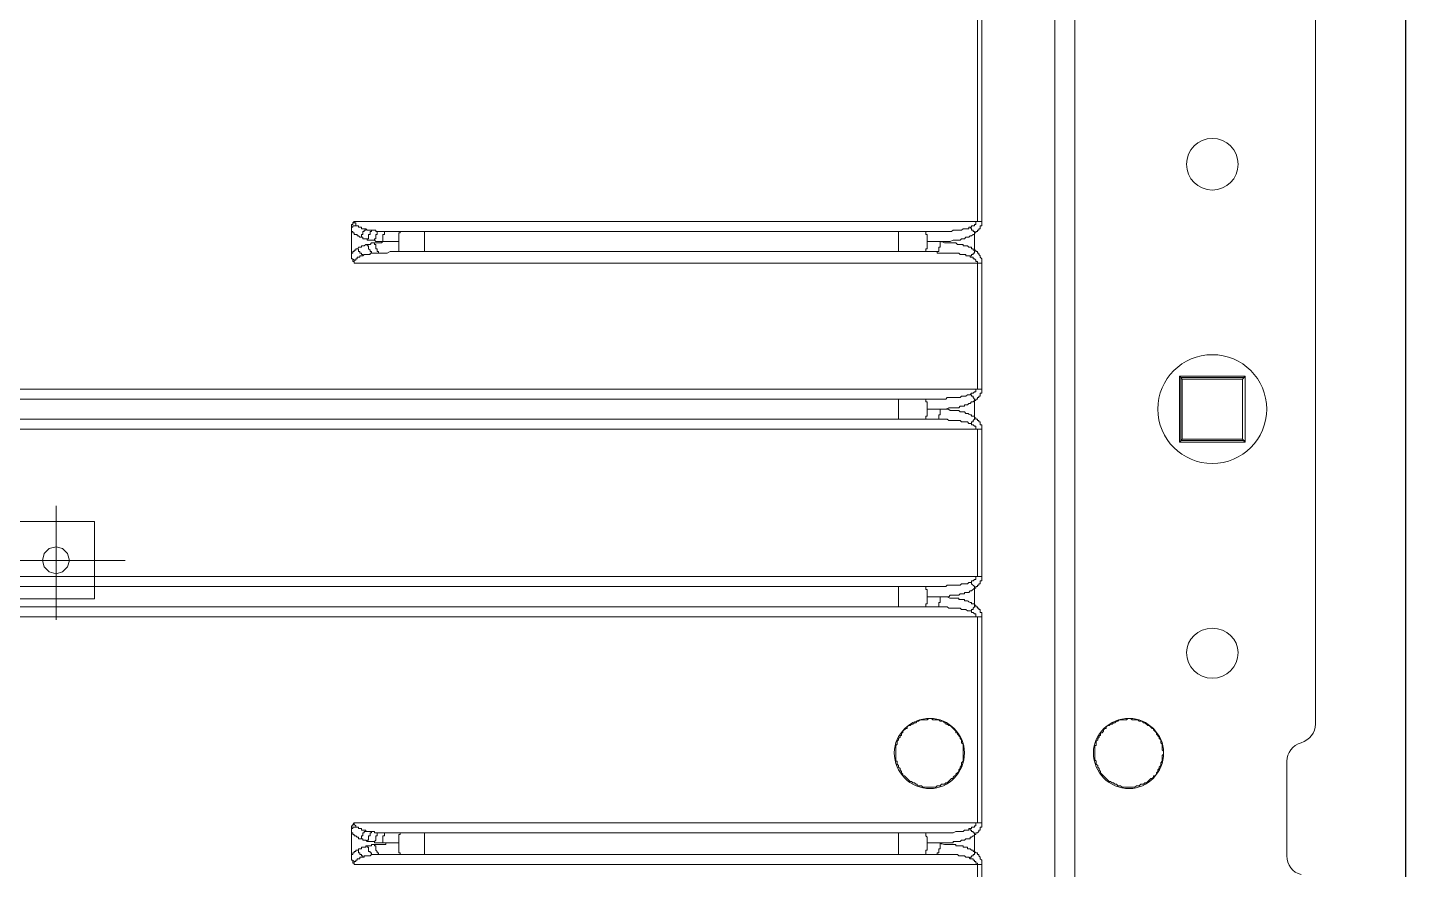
# Model space of a CAD drawing. Header units: millimetres. Extents: x 25083 to 52777, y 24772 to 45779.
# Drawn here: x 49610.7 to 49967.9, y 36338.2 to 36556.5 of the extents above; entities that cross this region are included whole.
import ezdxf

# ---------------------------------------------------------------- set-up
doc = ezdxf.new("R2010")
doc.units = ezdxf.units.MM
doc.layers.add('小车', color=7, linetype='Continuous')

# ---------------------------------------------------------------- blocks, each defined once
blk = doc.blocks.new('zw$D2F4')
at = {"color": 7, "lineweight": 5}
for points in [[(1054.66, 755.34), (1054.66, 495.39)], [(992.27, 309.71), (992.27, 685.53)], [(967.02, 681.07), (967.02, 625.74)], [(968.13, 625.74), (968.13, 681.07)], [(987.07, 681.44), (987.07, 309.71)], [(805.11, 625.37), (805.11, 625), (804.73, 625), (804.73, 624.25)], [(968.13, 625.74), (805.48, 625.74)], [(805.48, 625.74), (805.48, 625.37)], [(805.48, 625.37), (805.85, 625.37), (805.85, 625)], [(965.16, 624.25), (965.53, 624.25), (965.53, 624.63), (966.28, 624.63), (966.28, 625), (966.65, 625), (966.65, 625.37), (966.65, 625.74), (967.02, 625.74)], [(966.28, 622.77), (966.65, 622.77), (966.65, 623.14), (967.02, 623.14), (967.02, 623.51), (967.39, 623.51), (967.39, 623.88), (967.76, 623.88), (967.76, 624.63), (968.13, 624.63), (968.13, 625), (968.13, 625.74)], [(805.85, 625), (805.85, 624.63), (805.11, 624.63), (805.11, 624.25), (804.73, 624.25)], [(804.73, 624.25), (804.73, 623.51)], [(804.73, 623.51), (804.73, 617.2)], [(806.96, 621.65), (806.59, 622.03), (806.22, 622.03), (806.22, 622.4), (805.48, 622.4), (805.48, 622.77), (805.11, 622.77), (805.11, 623.14), (804.73, 623.14), (804.73, 623.51)], [(805.85, 625), (805.85, 624.63), (806.59, 624.63), (806.59, 624.25), (807.33, 624.25), (807.33, 623.88), (808.08, 623.88), (808.45, 623.88)], [(807.33, 621.65), (806.96, 621.65)], [(807.33, 621.65), (806.96, 621.65)], [(808.45, 623.88), (808.45, 623.51), (808.08, 623.51), (808.08, 623.14), (807.71, 623.14), (807.71, 622.4), (807.33, 622.4), (807.33, 621.65)], [(807.33, 621.65), (807.71, 621.65), (807.71, 621.28), (808.82, 621.28), (808.82, 620.91)], [(808.45, 623.88), (808.82, 623.51), (809.93, 623.51)], [(809.93, 623.51), (809.93, 623.14), (809.56, 623.14), (809.56, 622.4), (809.19, 622.4), (809.19, 621.28), (808.82, 621.28), (808.82, 620.91)], [(809.93, 623.51), (811.05, 623.51), (811.05, 623.14), (811.79, 623.14)], [(811.79, 623.14), (811.42, 623.14), (811.42, 622.4), (811.05, 622.4), (811.05, 621.65), (811.05, 621.28), (810.68, 621.28), (810.68, 620.91)], [(811.79, 623.14), (813.65, 623.14)], [(813.65, 623.14), (813.28, 623.14), (813.28, 622.4), (812.9, 622.4), (812.9, 621.65), (812.9, 620.54)], [(813.65, 623.14), (817.36, 623.14)], [(817.36, 623.14), (817.36, 622.77), (816.99, 622.77), (816.99, 622.03), (816.99, 621.65), (816.99, 620.54)], [(953.65, 623.14), (817.36, 623.14)], [(823.67, 617.94), (823.67, 623.14)], [(946.59, 623.14), (946.59, 617.94)], [(953.65, 623.14), (960.33, 623.14), (960.71, 623.51), (962.93, 623.51), (963.31, 623.88), (964.79, 623.88), (964.79, 624.25), (965.16, 624.25)], [(954.02, 620.54), (954.02, 622.4), (953.65, 622.4), (953.65, 623.14)], [(966.28, 622.77), (966.28, 622.4), (965.9, 622.4), (965.53, 622.03), (965.16, 622.03), (964.79, 621.65), (964.05, 621.65), (963.68, 621.28), (962.93, 621.28), (962.56, 620.91), (960.71, 620.91), (959.96, 620.54), (957.36, 620.54), (956.62, 620.54), (954.02, 620.54)], [(966.28, 622.77), (966.28, 623.14), (965.9, 623.14), (965.9, 623.51), (965.53, 623.51), (965.53, 623.88), (965.16, 624.25)], [(966.28, 618.31), (966.28, 622.77)], [(804.73, 617.2), (804.73, 617.57), (805.11, 617.57), (805.11, 617.94), (805.48, 617.94), (805.48, 618.31), (805.85, 618.31), (805.85, 618.68), (806.22, 618.68)], [(806.22, 618.68), (806.59, 618.68), (806.59, 617.94), (806.96, 617.94), (806.96, 617.57), (807.33, 617.57), (807.33, 617.2), (807.71, 617.2), (807.71, 616.83)], [(808.82, 619.8), (808.45, 619.8), (808.08, 619.43), (807.33, 619.43), (807.33, 619.06), (806.59, 619.06)], [(808.82, 620.91), (810.68, 620.91)], [(808.82, 619.8), (809.56, 619.8), (809.93, 620.17), (810.68, 620.17)], [(809.93, 617.57), (809.93, 617.94), (809.56, 617.94), (809.56, 618.31), (809.19, 618.68), (809.19, 619.43), (808.82, 619.43), (808.82, 619.8)], [(812.9, 620.54), (811.05, 620.54), (810.68, 620.91)], [(816.99, 620.54), (812.9, 620.54), (812.53, 620.17), (810.68, 620.17)], [(811.79, 617.57), (811.79, 617.94), (811.42, 617.94), (811.42, 618.68), (811.05, 618.68), (811.05, 619.43), (811.05, 619.8), (810.68, 619.8), (810.68, 620.17)], [(816.99, 620.54), (812.9, 620.54)], [(816.99, 620.54), (816.99, 617.94), (817.36, 617.94)], [(953.65, 617.94), (953.65, 618.68), (954.02, 618.68), (954.02, 619.06), (954.02, 620.54)], [(954.02, 620.54), (957.36, 620.54)], [(956.62, 617.57), (956.62, 617.94), (956.99, 617.94), (956.99, 619.06), (957.36, 619.06), (957.36, 619.43), (957.36, 620.54)], [(960.71, 620.17), (961.45, 620.17), (961.82, 619.8), (962.19, 619.8)], [(962.19, 619.8), (963.31, 619.8), (963.31, 619.43)], [(963.31, 619.43), (964.42, 619.43)], [(965.16, 619.06), (965.53, 619.06), (965.53, 618.68), (965.9, 618.68), (965.9, 618.31), (966.28, 618.31)], [(965.16, 616.83), (965.53, 616.83), (965.53, 617.2), (965.9, 617.2), (965.9, 617.57), (966.28, 617.57), (966.28, 618.31)], [(968.13, 614.97), (968.13, 616.08), (967.76, 616.46), (967.76, 616.83), (967.39, 617.2), (967.39, 617.57), (967.02, 617.57), (967.02, 617.94), (966.65, 617.94), (966.65, 618.31), (966.28, 618.31)], [(804.73, 617.2), (804.73, 616.08)], [(804.73, 616.08), (805.11, 616.08), (805.11, 615.34), (805.48, 615.34), (805.48, 614.97)], [(805.85, 615.71), (805.48, 615.71), (805.48, 614.97)], [(805.48, 614.97), (968.13, 614.97)], [(805.85, 615.71), (805.85, 616.08), (806.22, 616.08), (806.22, 616.46), (806.96, 616.46), (806.96, 616.83), (807.71, 616.83)], [(809.93, 617.57), (809.56, 617.57), (809.56, 617.2), (808.08, 617.2), (807.71, 616.83)], [(811.79, 617.57), (809.93, 617.57)], [(817.36, 617.94), (814.76, 617.94), (814.02, 617.57), (811.79, 617.57)], [(953.65, 617.94), (817.36, 617.94)], [(956.62, 617.57), (956.62, 617.94), (953.65, 617.94)], [(965.16, 616.83), (964.05, 616.83), (964.05, 617.2), (962.56, 617.2), (962.19, 617.57), (956.62, 617.57)], [(967.02, 614.97), (967.02, 615.34), (966.65, 615.34), (966.65, 615.71), (966.28, 616.08), (965.9, 616.08), (965.9, 616.46), (965.16, 616.46), (965.16, 616.83)], [(967.02, 614.97), (967.02, 582.29)], [(968.13, 582.29), (968.13, 614.97)], [(968.13, 582.29), (702.24, 582.29)], [(965.16, 580.81), (965.53, 581.18), (965.9, 581.18), (966.28, 581.55), (966.65, 581.55), (966.65, 581.92), (966.65, 582.29), (967.02, 582.29)], [(966.28, 579.32), (966.65, 579.32), (966.65, 579.69), (967.02, 579.69), (967.02, 580.06), (967.39, 580.06), (967.39, 580.43), (967.76, 580.43), (967.76, 581.18), (968.13, 581.18), (968.13, 581.55), (968.13, 582.29)], [(1019.38, 568.55), (1019.38, 585.63)], [(1019.38, 585.63), (1036.46, 585.63)], [(1020.12, 584.89), (1019.38, 585.63)], [(1019.75, 568.92), (1019.75, 585.26)], [(1036.46, 585.26), (1019.75, 585.26)], [(1020.12, 584.89), (1020.12, 569.29)], [(1035.72, 584.89), (1020.12, 584.89)], [(1035.72, 584.89), (1036.46, 585.63)], [(1035.72, 584.89), (1035.72, 569.29)], [(1036.46, 585.63), (1036.46, 568.55)], [(1036.46, 585.26), (1036.46, 568.92)], [(953.65, 579.69), (714.12, 579.69)], [(946.59, 579.69), (946.59, 574.49)], [(953.65, 579.69), (958.85, 579.69), (959.22, 580.06), (962.56, 580.06), (962.93, 580.43), (964.05, 580.43), (964.42, 580.81), (965.16, 580.81)], [(954.02, 577.09), (954.02, 578.95), (953.65, 578.95), (953.65, 579.69)], [(966.28, 579.32), (965.9, 578.95), (965.53, 578.95), (965.16, 578.58), (964.79, 578.58), (964.42, 578.21), (963.68, 578.21), (963.68, 577.83), (962.56, 577.83), (962.19, 577.46), (959.59, 577.46), (958.85, 577.09), (957.36, 577.09), (956.62, 577.09), (954.02, 577.09)], [(966.28, 579.32), (966.28, 579.69), (965.9, 580.06), (965.9, 580.43), (965.53, 580.43), (965.53, 580.81), (965.16, 580.81)], [(966.28, 574.86), (966.28, 579.32)], [(953.65, 574.49), (953.65, 575.24), (954.02, 575.24), (954.02, 575.61), (954.02, 577.09)], [(954.02, 577.09), (957.36, 577.09)], [(956.62, 574.49), (956.99, 574.49), (956.99, 575.61), (957.36, 575.61), (957.36, 575.98), (957.36, 577.09)], [(960.71, 576.72), (962.19, 576.72)], [(962.19, 576.72), (962.56, 576.35), (963.31, 576.35)], [(963.31, 576.35), (963.68, 576.35), (964.05, 575.98), (964.42, 575.98)], [(965.16, 575.61), (965.53, 575.61), (965.53, 575.24), (966.28, 575.24), (966.28, 574.86)], [(702.24, 571.89), (968.13, 571.89)], [(953.65, 574.49), (714.12, 574.49)], [(956.62, 574.49), (953.65, 574.49)], [(965.16, 573.38), (964.79, 573.38), (964.42, 573.75), (962.93, 573.75), (962.56, 574.12), (959.59, 574.12), (959.22, 574.49), (956.62, 574.49)], [(965.16, 573.38), (965.53, 573.38), (965.53, 573.75), (965.9, 573.75), (965.9, 574.12), (966.28, 574.49), (966.28, 574.86)], [(967.02, 571.89), (966.65, 571.89), (966.65, 572.64), (966.28, 572.64), (965.9, 573.01), (965.53, 573.01), (965.53, 573.38), (965.16, 573.38)], [(968.13, 571.89), (968.13, 573.01), (967.76, 573.01), (967.76, 573.75), (967.39, 573.75), (967.39, 574.12), (967.02, 574.12), (967.02, 574.49), (966.65, 574.49), (966.65, 574.86), (966.28, 574.86)], [(967.02, 571.89), (967.02, 533.64)], [(968.13, 533.64), (968.13, 571.89)], [(1020.12, 569.29), (1019.38, 568.55)], [(1036.46, 568.55), (1019.38, 568.55)], [(1019.75, 568.92), (1036.46, 568.92)], [(1020.12, 569.29), (1035.72, 569.29)], [(1035.72, 569.29), (1036.46, 568.55)], [(968.13, 533.64), (702.24, 533.64)], [(965.16, 532.16), (965.53, 532.16), (965.53, 532.53), (965.9, 532.53), (966.28, 532.9), (966.65, 532.9), (966.65, 533.27), (966.65, 533.64), (967.02, 533.64)], [(966.28, 530.67), (966.65, 530.67), (966.65, 531.04), (967.02, 531.04), (967.02, 531.41), (967.39, 531.41), (967.39, 531.79), (967.76, 531.79), (967.76, 532.53), (968.13, 532.53), (968.13, 532.9), (968.13, 533.64)], [(953.65, 531.04), (714.12, 531.04)], [(946.59, 531.04), (946.59, 525.84)], [(953.65, 531.04), (958.85, 531.04), (959.22, 531.41), (962.56, 531.41), (962.93, 531.79), (964.42, 531.79), (964.79, 532.16), (965.16, 532.16)], [(954.02, 528.44), (954.02, 530.3), (953.65, 530.3), (953.65, 531.04)], [(966.28, 530.67), (965.53, 529.93), (965.16, 529.93), (964.79, 529.56), (963.68, 529.56), (963.68, 529.19), (962.56, 529.19), (962.19, 528.82), (959.96, 528.82), (959.59, 528.44), (957.36, 528.44), (956.62, 528.44), (954.02, 528.44)], [(966.28, 530.67), (966.28, 531.04), (965.53, 531.79), (965.53, 532.16), (965.16, 532.16)], [(966.28, 526.22), (966.28, 530.67)], [(953.65, 525.84), (714.12, 525.84)], [(953.65, 525.84), (953.65, 526.59), (954.02, 526.59), (954.02, 526.96), (954.02, 528.44)], [(956.62, 525.84), (953.65, 525.84)], [(954.02, 528.44), (957.36, 528.44)], [(956.62, 525.84), (956.99, 525.84), (956.99, 526.96), (957.36, 526.96), (957.36, 527.33), (957.36, 528.44)], [(965.16, 524.73), (964.42, 524.73), (964.05, 525.1), (962.93, 525.1), (962.56, 525.47), (959.59, 525.47), (959.22, 525.84), (956.62, 525.84)], [(960.71, 528.07), (962.19, 528.07)], [(962.19, 528.07), (962.19, 527.7), (963.31, 527.7)], [(963.31, 527.7), (963.68, 527.7), (963.68, 527.33), (964.42, 527.33)], [(965.16, 526.96), (965.53, 526.96), (965.53, 526.59), (966.28, 526.59), (966.28, 526.22)], [(965.16, 524.73), (965.53, 524.73), (965.53, 525.1), (965.9, 525.1), (965.9, 525.47), (966.28, 525.84), (966.28, 526.22)], [(968.13, 523.24), (968.13, 524.36), (967.76, 524.36), (967.76, 525.1), (967.39, 525.1), (967.39, 525.47), (967.02, 525.47), (967.02, 525.84), (966.65, 525.84), (966.65, 526.22), (966.28, 526.22)], [(702.24, 523.24), (968.13, 523.24)], [(967.02, 523.24), (966.65, 523.24), (966.65, 523.99), (966.28, 523.99), (965.9, 524.36), (965.53, 524.36), (965.53, 524.73), (965.16, 524.73)], [(967.02, 523.24), (967.02, 469.77)], [(968.13, 469.77), (968.13, 523.24)], [(954.76, 496.88), (954.39, 496.88), (954.02, 496.51), (952.16, 496.51), (951.79, 496.14), (951.42, 496.14), (951.05, 495.76), (950.68, 495.76), (950.31, 495.39), (949.94, 495.39), (949.56, 495.02), (949.19, 495.02), (948.82, 494.65), (948.82, 494.28), (948.45, 494.28), (947.71, 493.54), (947.71, 493.16), (947.34, 493.16), (947.34, 492.79), (947.34, 492.42), (946.97, 492.42), (946.97, 492.05), (946.59, 491.68), (946.59, 491.31), (946.22, 490.94), (946.22, 490.19), (945.85, 489.82), (945.85, 485.74), (946.22, 485.74), (946.22, 484.99), (946.59, 484.62), (946.59, 484.25), (946.97, 483.88), (946.97, 483.51), (947.34, 483.14), (947.34, 482.77), (947.71, 482.4), (947.71, 482.02), (948.08, 482.02), (949.56, 480.54), (949.94, 480.54), (950.31, 480.17), (950.68, 480.17), (951.05, 479.8), (951.42, 479.8), (951.42, 479.42), (952.54, 479.42), (952.91, 479.05), (954.76, 479.05)], [(954.76, 479.05), (956.25, 479.05), (956.62, 479.42), (957.36, 479.42), (957.73, 479.8), (958.48, 479.8), (958.85, 480.17), (959.22, 480.17), (960.33, 481.28), (960.71, 481.28), (960.71, 481.65), (961.08, 482.02), (961.45, 482.02), (961.45, 482.4), (962.19, 483.14), (962.19, 483.51), (962.56, 483.88), (962.56, 484.25), (962.93, 484.62), (962.93, 485.37), (963.31, 485.74), (963.31, 490.19), (962.93, 490.57), (962.93, 491.31), (962.56, 491.68), (962.56, 492.05), (961.82, 492.79), (961.82, 493.16), (961.45, 493.16), (961.45, 493.54), (959.96, 495.02), (959.59, 495.02), (959.22, 495.39), (958.85, 495.39), (958.85, 495.76), (958.48, 495.76), (958.11, 496.14), (957.36, 496.14), (956.99, 496.51), (955.51, 496.51), (955.14, 496.88), (954.76, 496.88)], [(1006.38, 496.88), (1006.01, 496.88), (1005.64, 496.51), (1003.78, 496.51), (1003.41, 496.14), (1003.04, 496.14), (1002.67, 495.76), (1002.3, 495.76), (1001.93, 495.39), (1001.56, 495.39), (1001.18, 495.02), (1000.81, 495.02), (1000.44, 494.65), (1000.44, 494.28), (1000.07, 494.28), (999.7, 493.91), (999.7, 493.54), (999.33, 493.16), (998.96, 493.16), (998.96, 492.79), (998.96, 492.42), (998.58, 492.42), (998.58, 492.05), (998.21, 491.68), (998.21, 491.31), (997.84, 490.94), (997.84, 489.82), (997.47, 489.82), (997.47, 486.11), (997.84, 485.74), (997.84, 484.99), (998.21, 484.62), (998.21, 484.25), (998.58, 483.88), (998.58, 483.51), (998.96, 483.14), (998.96, 482.77), (1001.18, 480.54), (1001.56, 480.54), (1001.93, 480.17), (1002.3, 480.17), (1002.67, 479.8), (1003.04, 479.8), (1003.41, 479.42), (1004.15, 479.42), (1004.53, 479.05), (1006.38, 479.05)], [(1006.38, 479.05), (1007.87, 479.05), (1008.24, 479.42), (1008.98, 479.42), (1009.35, 479.8), (1010.1, 479.8), (1010.47, 480.17), (1010.84, 480.17), (1011.95, 481.28), (1012.32, 481.28), (1012.7, 481.65), (1012.7, 482.02), (1013.07, 482.02), (1013.44, 482.4), (1013.44, 482.77), (1013.81, 483.14), (1013.81, 483.51), (1014.18, 483.88), (1014.18, 484.25), (1014.55, 484.62), (1014.55, 485.37), (1014.92, 485.74), (1014.92, 487.22), (1015.3, 487.59), (1015.3, 488.34), (1014.92, 488.71), (1014.92, 490.19), (1014.55, 490.57), (1014.55, 491.31), (1014.18, 491.68), (1014.18, 492.05), (1013.44, 492.79), (1013.44, 493.16), (1012.7, 493.91), (1012.7, 494.28), (1012.32, 494.28), (1011.58, 495.02), (1011.21, 495.02), (1010.47, 495.76), (1010.1, 495.76), (1009.73, 496.14), (1008.98, 496.14), (1008.61, 496.51), (1007.13, 496.51), (1006.75, 496.88), (1006.38, 496.88)], [(1047.23, 485.74), (1047.23, 461.23)], [(805.11, 469.4), (805.11, 469.03), (804.73, 469.03), (804.73, 468.28)], [(805.85, 469.03), (805.85, 468.66), (805.11, 468.66), (805.11, 468.28), (804.73, 468.28)], [(804.73, 468.28), (804.73, 467.54)], [(968.13, 469.77), (805.48, 469.77)], [(805.48, 469.77), (805.48, 469.4)], [(805.48, 469.4), (805.85, 469.03)], [(805.85, 469.03), (805.85, 468.66), (806.59, 468.66), (806.59, 468.28), (807.33, 468.28), (807.33, 467.91), (808.08, 467.91), (808.45, 467.91), (808.45, 467.54)], [(953.65, 467.17), (960.71, 467.17), (961.45, 467.54), (963.31, 467.54), (963.68, 467.91), (964.79, 467.91), (964.79, 468.28), (965.16, 468.28)], [(965.16, 468.28), (965.53, 468.28), (965.53, 468.66), (966.28, 468.66), (966.28, 469.03), (966.65, 469.03), (966.65, 469.4), (966.65, 469.77), (967.02, 469.77)], [(966.28, 466.8), (966.28, 467.17), (965.9, 467.17), (965.9, 467.54), (965.53, 467.54), (965.53, 467.91), (965.16, 467.91), (965.16, 468.28)], [(966.28, 466.8), (966.65, 466.8), (966.65, 467.17), (967.02, 467.17), (967.39, 467.54), (967.39, 467.91), (967.76, 467.91), (967.76, 468.66), (968.13, 468.66), (968.13, 469.03), (968.13, 469.77)], [(804.73, 467.54), (804.73, 461.23)], [(806.96, 465.68), (806.59, 465.68), (806.59, 466.06), (806.22, 466.06), (805.85, 466.43), (805.48, 466.43), (805.48, 466.8), (805.11, 466.8), (805.11, 467.17), (804.73, 467.17), (804.73, 467.54)], [(807.33, 465.68), (806.96, 465.68)], [(807.33, 465.68), (806.96, 465.68)], [(808.45, 467.54), (808.08, 467.54), (808.08, 467.17), (807.71, 467.17), (807.71, 466.43), (807.33, 466.43), (807.33, 465.68)], [(807.33, 465.68), (807.71, 465.68), (807.71, 465.31), (808.45, 465.31), (808.82, 464.94)], [(808.45, 467.54), (809.93, 467.54)], [(809.93, 467.54), (809.93, 467.17), (809.56, 467.17), (809.56, 466.43), (809.19, 466.43), (809.19, 465.31), (808.82, 465.31), (808.82, 464.94)], [(808.82, 464.94), (810.68, 464.94), (810.68, 464.57)], [(809.93, 467.54), (810.68, 467.54), (810.68, 467.17), (811.79, 467.17)], [(811.79, 467.17), (811.42, 467.17), (811.42, 466.43), (811.05, 466.43), (811.05, 465.68), (811.05, 465.31), (810.68, 464.94), (810.68, 464.57)], [(816.99, 464.57), (813.65, 464.57), (813.65, 464.2), (810.68, 464.2)], [(812.9, 464.57), (810.68, 464.57)], [(811.79, 467.17), (813.65, 467.17)], [(813.65, 467.17), (813.28, 467.17), (813.28, 466.43), (812.9, 466.43), (812.9, 465.68), (812.9, 465.31), (812.9, 464.57)], [(816.99, 464.57), (812.9, 464.57)], [(813.65, 467.17), (817.36, 467.17)], [(817.36, 467.17), (817.36, 466.8), (816.99, 466.8), (816.99, 466.06), (816.99, 465.68), (816.99, 464.57)], [(816.99, 464.57), (816.99, 461.97), (817.36, 461.97), (817.36, 461.6)], [(953.65, 467.17), (817.36, 467.17)], [(823.67, 461.6), (823.67, 467.17)], [(946.59, 467.17), (946.59, 461.6)], [(954.02, 464.57), (954.02, 466.06), (953.65, 466.43), (953.65, 466.8), (953.65, 467.17)], [(953.65, 461.6), (953.65, 462.71), (954.02, 462.71), (954.02, 463.08), (954.02, 464.57)], [(966.28, 466.8), (966.28, 466.43), (965.9, 466.43), (965.53, 466.06), (965.16, 466.06), (965.16, 465.68), (964.05, 465.68), (963.68, 465.31), (962.93, 465.31), (962.56, 464.94), (960.71, 464.94), (960.71, 464.57), (957.36, 464.57), (956.62, 464.57), (954.02, 464.57)], [(954.02, 464.57), (957.36, 464.57)], [(956.62, 461.6), (956.62, 461.97), (956.99, 461.97), (956.99, 463.08), (957.36, 463.08), (957.36, 463.46), (957.36, 464.57)], [(966.28, 462.34), (966.28, 466.8)], [(804.73, 461.23), (804.73, 461.6), (805.11, 461.6), (805.11, 461.97), (805.48, 461.97), (805.48, 462.34), (805.85, 462.34), (805.85, 462.71), (806.22, 462.71)], [(804.73, 461.23), (804.73, 460.11)], [(805.85, 459.74), (805.85, 460.11), (806.22, 460.11), (806.22, 460.49), (806.96, 460.49), (806.96, 460.86), (807.71, 460.86)], [(806.22, 462.71), (806.59, 462.71), (806.59, 461.97), (806.96, 461.97), (806.96, 461.6), (807.33, 461.6), (807.33, 461.23), (807.71, 461.23), (807.71, 460.86)], [(808.82, 463.83), (808.45, 463.83), (808.45, 463.46), (807.33, 463.46), (807.33, 463.08), (806.59, 463.08), (806.59, 462.71)], [(809.93, 461.6), (809.56, 461.23), (808.08, 461.23), (808.08, 460.86), (807.71, 460.86)], [(808.82, 463.83), (809.93, 463.83), (809.93, 464.2), (810.68, 464.2)], [(809.93, 461.6), (809.93, 461.97), (809.56, 461.97), (809.56, 462.34), (809.19, 462.34), (809.19, 463.46), (808.82, 463.46), (808.82, 463.83)], [(811.79, 461.6), (809.93, 461.6)], [(811.79, 461.6), (811.79, 461.97), (811.42, 461.97), (811.42, 462.34), (811.05, 462.71), (811.05, 463.46), (811.05, 463.83), (810.68, 463.83), (810.68, 464.2)], [(817.36, 461.6), (811.79, 461.6)], [(953.65, 461.6), (817.36, 461.6)], [(956.62, 461.6), (953.65, 461.6)], [(965.16, 460.49), (964.79, 460.86), (964.05, 460.86), (963.68, 461.23), (962.19, 461.23), (961.82, 461.6), (956.62, 461.6)], [(960.71, 464.2), (961.45, 464.2), (961.45, 463.83), (962.19, 463.83)], [(962.19, 463.83), (963.31, 463.83), (963.31, 463.46)], [(963.31, 463.46), (964.42, 463.46), (964.42, 463.08)], [(965.16, 463.08), (965.53, 462.71), (965.9, 462.71), (965.9, 462.34), (966.28, 462.34)], [(965.16, 460.49), (965.16, 460.86), (965.53, 460.86), (965.53, 461.23), (965.9, 461.23), (965.9, 461.6), (966.28, 461.6), (966.28, 462.34)], [(968.13, 459), (968.13, 460.11), (967.76, 460.49), (967.76, 460.86), (967.39, 461.23), (967.39, 461.6), (967.02, 461.6), (967.02, 461.97), (966.65, 461.97), (966.28, 462.34)], [(804.73, 460.11), (805.11, 460.11), (805.11, 459.37), (805.48, 459.37), (805.48, 459)], [(805.85, 459.74), (805.48, 459.74), (805.48, 459)], [(805.48, 459), (968.13, 459)], [(967.02, 459), (967.02, 459.37), (966.65, 459.37), (966.65, 459.74), (966.28, 459.74), (966.28, 460.11), (965.9, 460.11), (965.9, 460.49), (965.16, 460.49)], [(967.02, 459), (967.02, 307.11)], [(968.13, 309.71), (968.13, 459)]]:
    blk.add_lwpolyline(points, dxfattribs=at)
for points in [[(1027.92, 647.28), (1024.21, 647.28), (1021.24, 644.31), (1021.24, 640.59), (1021.24, 636.88), (1024.21, 633.91), (1027.92, 633.91), (1031.64, 633.91), (1034.61, 636.88), (1034.61, 640.59), (1034.61, 644.31), (1031.64, 647.28), (1027.92, 647.28)], [(1027.92, 591.2), (1020.12, 591.2), (1013.81, 584.89), (1013.81, 577.09), (1013.81, 569.29), (1020.12, 562.98), (1027.92, 562.98), (1035.72, 562.98), (1042.03, 569.29), (1042.03, 577.09), (1042.03, 584.89), (1035.72, 591.2), (1027.92, 591.2)], [(1027.92, 520.27), (1024.21, 520.27), (1021.24, 517.3), (1021.24, 513.96), (1021.24, 510.25), (1024.21, 507.28), (1027.92, 507.28), (1031.64, 507.28), (1034.61, 510.25), (1034.61, 513.96), (1034.61, 517.3), (1031.64, 520.27), (1027.92, 520.27)], [(954.76, 496.88), (949.56, 496.88), (945.48, 492.79), (945.48, 487.97), (945.48, 482.77), (949.56, 478.68), (954.76, 478.68), (959.59, 478.68), (963.68, 482.77), (963.68, 487.97), (963.68, 492.79), (959.59, 496.88), (954.76, 496.88)], [(1006.38, 496.88), (1001.18, 496.88), (997.1, 492.79), (997.1, 487.97), (997.1, 482.77), (1001.18, 478.68), (1006.38, 478.68), (1011.21, 478.68), (1015.3, 482.77), (1015.3, 487.97), (1015.3, 492.79), (1011.21, 496.88), (1006.38, 496.88)]]:
    blk.add_open_spline(points, degree=3, knots=[0, 0, 0, 0, 1, 1, 1, 2, 2, 2, 3, 3, 3, 4, 4, 4, 4], dxfattribs=at)
for points in [[(805.48, 625.74), (805.48, 625.74), (805.11, 625.37), (805.11, 625.37)], [(805.48, 625.37), (805.48, 625.37), (805.11, 625.37), (805.11, 625.37)], [(805.48, 625.37), (805.48, 625.37), (805.48, 625.37), (805.48, 625.37)], [(806.59, 619.06), (806.59, 618.68), (806.22, 618.68), (806.22, 618.68)], [(958.85, 620.17), (958.48, 620.17), (957.73, 620.54), (957.36, 620.54)], [(959.22, 620.17), (959.22, 620.17), (959.22, 620.17), (958.85, 620.17)], [(959.96, 620.17), (959.96, 620.17), (959.59, 620.17), (959.22, 620.17)], [(960.71, 620.17), (960.33, 620.17), (960.33, 620.17), (959.96, 620.17)], [(965.16, 619.06), (964.79, 619.06), (964.79, 619.06), (964.42, 619.43)], [(804.73, 616.08), (805.11, 616.08), (805.48, 615.71), (805.85, 615.71)], [(807.71, 616.83), (807.71, 616.83), (807.71, 616.83), (807.71, 616.83)], [(958.85, 577.09), (958.48, 577.09), (957.73, 577.09), (957.36, 577.09)], [(959.22, 577.09), (959.22, 577.09), (959.22, 577.09), (958.85, 577.09)], [(959.96, 576.72), (959.96, 576.72), (959.59, 577.09), (959.22, 577.09)], [(960.71, 576.72), (960.33, 576.72), (960.33, 576.72), (959.96, 576.72)], [(965.16, 575.61), (964.79, 575.61), (964.79, 575.98), (964.42, 575.98)], [(958.85, 528.44), (958.48, 528.44), (957.73, 528.44), (957.36, 528.44)], [(959.22, 528.44), (959.22, 528.44), (959.22, 528.44), (958.85, 528.44)], [(959.96, 528.07), (959.96, 528.07), (959.59, 528.07), (959.22, 528.44)], [(960.71, 528.07), (960.33, 528.07), (960.33, 528.07), (959.96, 528.07)], [(965.16, 526.96), (964.79, 526.96), (964.79, 527.33), (964.42, 527.33)], [(1050.95, 490.57), (1053.17, 491.31), (1054.66, 493.16), (1054.66, 495.39)], [(1050.95, 490.57), (1048.72, 489.82), (1047.23, 487.97), (1047.23, 485.74)], [(805.48, 469.77), (805.48, 469.77), (805.11, 469.4), (805.11, 469.4)], [(805.48, 469.4), (805.48, 469.4), (805.11, 469.4), (805.11, 469.4)], [(805.48, 469.4), (805.48, 469.4), (805.48, 469.4), (805.48, 469.4)], [(958.85, 464.2), (958.48, 464.2), (957.73, 464.2), (957.36, 464.57)], [(806.59, 462.71), (806.59, 462.71), (806.22, 462.71), (806.22, 462.71)], [(807.71, 460.86), (807.71, 460.86), (807.71, 460.86), (807.71, 460.86)], [(959.22, 464.2), (959.22, 464.2), (959.22, 464.2), (958.85, 464.2)], [(959.96, 464.2), (959.96, 464.2), (959.59, 464.2), (959.22, 464.2)], [(960.71, 464.2), (960.33, 464.2), (960.33, 464.2), (959.96, 464.2)], [(965.16, 463.08), (964.79, 463.08), (964.79, 463.08), (964.42, 463.08)], [(1047.23, 461.23), (1047.23, 459), (1048.72, 456.77), (1050.95, 456.4)], [(804.73, 460.11), (805.11, 460.11), (805.48, 459.74), (805.85, 459.74)]]:
    blk.add_open_spline(points, degree=3, dxfattribs=at)
blk = doc.blocks.new('A$C1A4175F5')
at = {"layer": '小车', "color": 1, "lineweight": 0}
for points in [[(641.414, 664.792), (641.414, 721.066)], [(655.553, 703.148), (626.016, 703.148)]]:
    blk.add_lwpolyline(points, dxfattribs=at)
at = {"layer": '小车', "color": 7, "lineweight": 0}
for points in [[(651.493, 713.087), (631.475, 713.087)], [(631.475, 670.531), (631.475, 713.087)], [(651.493, 670.531), (651.493, 713.087)]]:
    blk.add_lwpolyline(points, dxfattribs=at)
blk.add_lwpolyline([(644.914, 703.148), (644.494, 704.828), (643.234, 706.088), (641.414, 706.647), (639.735, 706.088), (638.475, 704.828), (637.915, 703.148), (638.475, 701.328), (639.735, 700.068), (641.414, 699.648), (643.234, 700.068), (644.494, 701.328), (644.914, 703.148)], close=True, dxfattribs=at)

msp = doc.modelspace()

# ---------------------------------------------------------------- linework, layer by layer
msp.add_lwpolyline([(48867.913, 35857.595), (48867.913, 37057.595), (49967.913, 37057.595), (49967.913, 35857.595)], close=True)

# ---------------------------------------------------------------- block references
msp.add_blockref('zw$D2F4', (48889.923, 35880.503))
at = {"layer": '小车', "ltscale": 10, "xscale": -1, "rotation": 270}
msp.add_blockref('A$C1A4175F5', (48914.945, 35776.933), dxfattribs=at)

doc.saveas('drawing.dxf')
